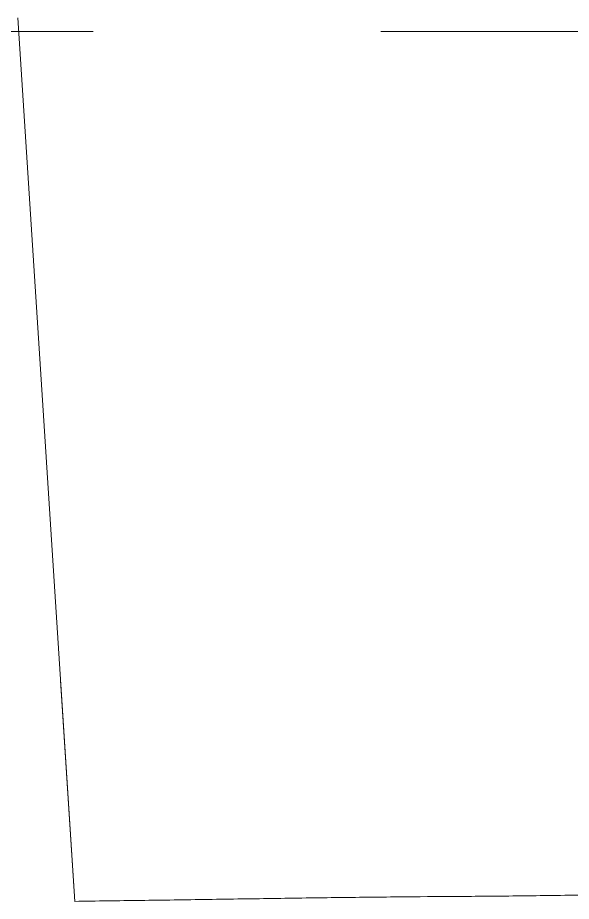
# Model space of a CAD drawing. Header units: metres. Extents: x -1150 to -1098, y 3 to 550.
# Drawn here: x -1105.8803 to -1105.6877, y 543.8809 to 544.1885 of the extents above; entities that cross this region are included whole.
import ezdxf

# ---------------------------------------------------------------- set-up
doc = ezdxf.new("R2010")
doc.units = ezdxf.units.M
doc.linetypes.add('JacobsDash', pattern=[0.0045, 0.003, -0.0015])
doc.layers.add('A-FLOR', color=7, linetype='Continuous', lineweight=50)
doc.layers.add('S-BEAM-HDLN', color=7, linetype='JacobsDash', lineweight=18)

msp = doc.modelspace()

# ---------------------------------------------------------------- linework, layer by layer
at = {"layer": 'A-FLOR', "color": 252, "lineweight": 13, "true_color": 0x888888}
for p, q in [((-1105.86043, 543.88085), (-1105.88031, 544.18847)), ((-1105.86046, 543.88085), (-1105.86542, 543.95776))]:
    msp.add_line(p, q, dxfattribs=at)
msp.add_open_spline([(-1105.86043, 543.88085), (-1105.85287, 543.88096), (-1105.83768, 543.88116), (-1105.81813, 543.88145), (-1105.8022, 543.88169), (-1105.79029, 543.88186), (-1105.77847, 543.88204), (-1105.76307, 543.88225), (-1105.74521, 543.88243), (-1105.7251, 543.88256), (-1105.70789, 543.88271), (-1105.69299, 543.88289), (-1105.67722, 543.88314), (-1105.6563, 543.88352), (-1105.63526, 543.8839), (-1105.61928, 543.88416), (-1105.60419, 543.88435), (-1105.5867, 543.88451), (-1105.56636, 543.88465), (-1105.54499, 543.88485), (-1105.52176, 543.88518), (-1105.49758, 543.88556), (-1105.47343, 543.88595), (-1105.44998, 543.8863), (-1105.42714, 543.88662), (-1105.40455, 543.88692), (-1105.38211, 543.8872), (-1105.3595, 543.88749), (-1105.3366, 543.88779), (-1105.30614, 543.88819), (-1105.28333, 543.88849), (-1105.26808, 543.8887)], degree=3, knots=[-1, -1, -1, -1, -0.961538, -0.923077, -0.903846, -0.884615, -0.865385, -0.846154, -0.807692, -0.769231, -0.730769, -0.711538, -0.692308, -0.653846, -0.615385, -0.596154, -0.576923, -0.538462, -0.5, -0.461538, -0.423077, -0.384615, -0.346154, -0.307692, -0.269231, -0.230769, -0.192308, -0.153846, -0.115385, -0.076923, 0, 0, 0, 0], dxfattribs=at)
at = {"layer": 'S-BEAM-HDLN', "lineweight": 13}
msp.add_line((-1105.95401, 544.18362), (-1105.04899, 544.18362), dxfattribs=at)

doc.saveas('drawing.dxf')
